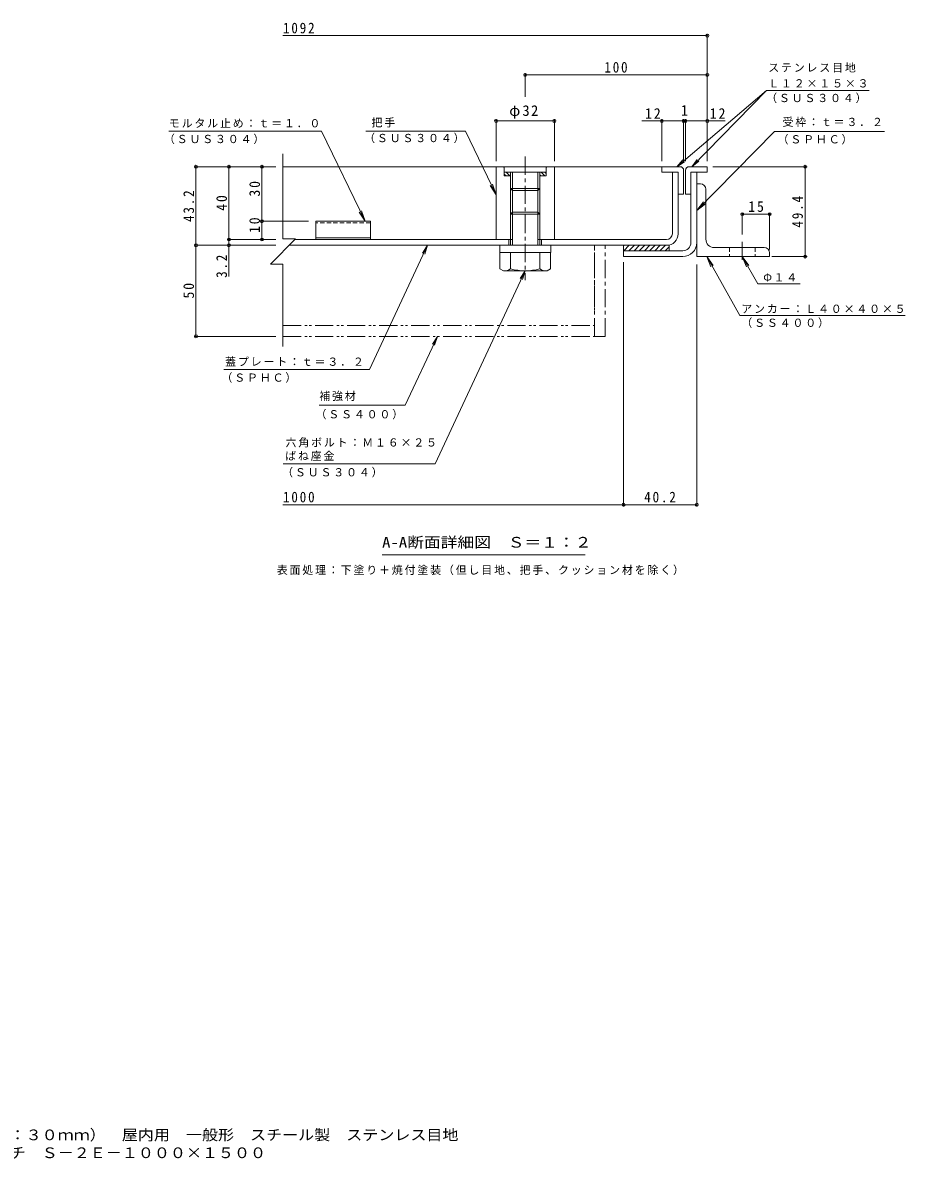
# Model space of a CAD drawing. Units: millimetres on the paper, enlarged 10 times, with parts at other scales. Extents: x -2570 to 2311, y -1962 to 1296.
# Drawn here: x -112 to 2311, y -1962 to 1160 of the extents above; entities that cross this region are included whole.
import ezdxf
from ezdxf.enums import TextEntityAlignment as Align

# ---------------------------------------------------------------- set-up
doc = ezdxf.new("R2010")
doc.units = ezdxf.units.MM
doc.header["$LTSCALE"] = 10
doc.header["$PDMODE"] = 32
doc.header["$PDSIZE"] = 8
for name, pattern in [('CHAIN1', [8, 5, -1, 1, -1]), ('DASHED1', [1.8, 1.2, -0.6]), ('DOUBLE_CHAIN1', [8.8, 5, -1, 0.6, -0.6, 0.6, -1])]:
    doc.linetypes.add(name, pattern=pattern)
for name, color, linetype, lineweight in [('D-1', 2, 'Continuous', 9), ('D-2', 3, 'Continuous', 9), ('D-3', 4, 'Continuous', 9), ('D-4', 7, 'Continuous', 9), ('D-5', 7, 'Continuous', 9), ('D-6', 6, 'Continuous', 9), ('D-7', 4, 'CHAIN1', 9), ('D-8', 5, 'CHAIN1', 5), ('D-9', 134, 'Continuous', 5), ('D-C', 2, 'Continuous', 9), ('D-E', 3, 'Continuous', 9), ('D-F', 7, 'Continuous', 9), ('F-5_F-5ﾚｲﾔ', 7, 'Continuous', 9)]:
    doc.layers.add(name, color=color, linetype=linetype, lineweight=lineweight)
doc.styles.add('ＭＳ ゴシック', font='')
doc.styles.get('ＭＳ ゴシック').set_extended_font_data('MS Gothic')

msp = doc.modelspace()

# ---------------------------------------------------------------- linework, layer by layer
at = {"layer": 'D-1'}
for p, q in [((1722.36, 556.14), (1722.36, 749.64)), ((1738.36, 556.14), (1738.36, 749.64)), ((1537.36, 533.64), (1699.86, 533.64))]:
    msp.add_line(p, q, dxfattribs=at)
msp.add_lwpolyline([(1537.36, 533.64), (1537.36, 517.64), (1699.86, 517.64)], dxfattribs=at)
for radius in [22.5, 38.5]:
    msp.add_arc((1699.86, 556.14), radius, 270, 0, dxfattribs=at)
at = {"layer": 'D-2'}
for p, q in [((1687.36, 749.64), (1671.36, 749.64)), ((1671.36, 580.64), (1671.36, 749.64)), ((1687.36, 749.64), (1687.36, 580.64)), ((1227.36, 564.64), (635.36, 564.64)), ((1222.36, 564.64), (1222.36, 548.64)), ((1655.36, 564.64), (1307.36, 564.64)), ((1312.36, 564.64), (1312.36, 548.64)), ((619.36, 548.64), (1655.36, 548.64))]:
    msp.add_line(p, q, dxfattribs=at)
for radius in [16, 32]:
    msp.add_arc((1655.36, 580.64), radius, 270, 0, dxfattribs=at)
at = {"layer": 'D-3'}
for p, q in [((1642.36, 764.64), (602.36, 764.64)), ((1642.36, 749.64), (1687.36, 749.64)), ((1687.36, 749.64), (1687.36, 689.64)), ((1702.36, 754.64), (1702.36, 689.64)), ((1707.36, 754.64), (1707.36, 689.64)), ((1717.36, 764.64), (1767.36, 764.64)), ((1722.36, 689.64), (1722.36, 749.64)), ((1687.36, 689.64), (1702.36, 689.64)), ((1722.36, 689.64), (1707.36, 689.64)), ((692.36, 614.64), (692.36, 564.64)), ((842.36, 614.64), (692.36, 614.64)), ((842.36, 569.64), (692.36, 569.64))]:
    msp.add_line(p, q, dxfattribs=at)
at = {"layer": 'D-3', "linetype": 'DASHED1'}
msp.add_line((842.36, 610.31), (692.36, 610.31), dxfattribs=at)
at = {"layer": 'D-3'}
for points in [[(1692.36, 764.64), (1642.36, 764.64), (1642.36, 749.64)], [(1767.36, 764.64), (1767.36, 749.64), (1722.36, 749.64)], [(842.36, 614.64), (842.36, 564.64), (692.36, 564.64)]]:
    msp.add_lwpolyline(points, dxfattribs=at)
for centre, start, end in [((1692.36, 754.64), 0, 90), ((1717.36, 754.64), 90, 180)]:
    msp.add_arc(centre, 10, start, end, dxfattribs=at)
at = {"layer": 'D-4'}
msp.add_line((1432.03, -301.21), (874.53, -301.21), dxfattribs=at)
at = {"layer": 'D-5'}
for p, q in [((1930.22, 974.05), (1683.57, 764.64)), ((2211.68, 974.05), (1930.22, 974.05)), ((1103.31, 862.43), (830.06, 862.43)), ((1103.31, 862.43), (1187.36, 687.79)), ((2253.45, 861.54), (1951.88, 861.54)), ((1683.57, 764.64), (1700.35, 783.17)), ((1683.57, 764.64), (1704.58, 778.19)), ((1724.49, 764.64), (1744.18, 780.03)), ((1187.36, 687.79), (1170.93, 712.89)), ((1187.36, 687.79), (1177.99, 716.29)), ((1738.36, 644.2), (1756.41, 668.17)), ((827.62, 614.64), (811.2, 639.74)), ((827.62, 614.64), (818.25, 643.14)), ((839.73, 207.09), (998.99, 548.64)), ((998.99, 548.64), (985.56, 527.55)), ((998.99, 548.64), (991.47, 524.79)), ((1765.64, 517.64), (1783.68, 493.66)), ((1765.64, 517.64), (1776.86, 489.81)), ((1856.95, 355.96), (1765.64, 517.64)), ((1863.36, 517.64), (1874.58, 489.81)), ((1863.36, 517.64), (1881.4, 493.66)), ((1905.69, 442.69), (1863.36, 517.64)), ((1019.89, -52.07), (1267.36, 478.64)), ((1267.36, 478.64), (1253.93, 457.55)), ((1267.36, 478.64), (1259.84, 454.79)), ((1905.69, 442.69), (2021.83, 442.69)), ((1856.95, 355.96), (2310.73, 355.96)), ((938.03, 109.43), (1026.26, 298.64)), ((1026.26, 298.64), (1012.82, 277.55)), ((1026.26, 298.64), (1018.74, 274.79)), ((839.73, 207.09), (440.06, 207.09)), ((938.03, 109.43), (702.01, 109.43)), ((1019.89, -52.07), (602.9, -52.07))]:
    msp.add_line(p, q, dxfattribs=at)
for points in [[(1930.22, 974.05), (1724.49, 764.64), (1739.53, 784.6)], [(289.44, 862.43), (708.37, 862.43), (827.62, 614.64)], [(1951.88, 861.54), (1738.36, 644.2), (1762, 662.68)]]:
    msp.add_lwpolyline(points, dxfattribs=at)
at = {"layer": 'D-6'}
for p, q in [((1537.36, 547.03), (1538.97, 548.64)), ((1537.36, 548.64), (1662.36, 548.64)), ((1537.36, 548.64), (1537.36, 533.64)), ((1538.11, 533.64), (1553.11, 548.64)), ((1552.25, 533.64), (1567.25, 548.64)), ((1566.39, 533.64), (1581.39, 548.64)), ((1580.54, 533.64), (1595.54, 548.64)), ((1594.68, 533.64), (1609.68, 548.64)), ((1608.82, 533.64), (1623.82, 548.64)), ((1622.96, 533.64), (1637.96, 548.64)), ((1637.11, 533.64), (1652.11, 548.64)), ((1651.25, 533.64), (1662.36, 544.75)), ((1662.36, 548.64), (1662.36, 533.64))]:
    msp.add_line(p, q, dxfattribs=at)
at = {"layer": 'D-7'}
msp.add_line((1863.36, 558.68), (1863.36, 500.22), dxfattribs=at)
at = {"layer": 'D-8'}
msp.add_line((1487.36, 298.64), (1487.36, 548.64), dxfattribs=at)
msp.add_lwpolyline([(1487.36, 298.64), (1457.36, 298.64), (1457.36, 548.64), (1487.36, 548.64)], dxfattribs=at)
at = {"layer": 'D-9'}
for p, q in [((1197.86, 528.64), (1197.86, 484.27)), ((1227.36, 484.12), (1227.36, 528.64)), ((1307.36, 484.12), (1307.36, 528.64)), ((1336.86, 528.64), (1336.86, 484.12)), ((1207.4, 478.76), (1197.86, 484.27)), ((1327.36, 478.64), (1207.61, 478.64)), ((1327.36, 478.64), (1336.86, 484.12))]:
    msp.add_line(p, q, dxfattribs=at)
at = {"layer": 'D-9', "linetype": 'DOUBLE_CHAIN1'}
msp.add_line((602.36, 328.64), (1457.36, 328.64), dxfattribs=at)
msp.add_lwpolyline([(602.36, 298.64), (1457.36, 298.64), (1457.36, 548.64)], dxfattribs=at)
at = {"layer": 'D-9'}
for centre, radius, start, end in [((1208.65, 513.14), 34.53, 267.86055, 302.81094), ((1267.36, 627.23), 148.6, 254.38446, 285.61554), ((1326.07, 513.14), 34.53, 237.18906, 272.13945)]:
    msp.add_arc(centre, radius, start, end, dxfattribs=at)
at = {"layer": 'D-C', "linetype": 'CHAIN1'}
msp.add_line((1267.36, 792.31), (1267.36, 453.01), dxfattribs=at)
at = {"layer": 'D-C'}
for p, q in [((1187.36, 764.64), (1207.36, 764.64)), ((1187.36, 564.64), (1187.36, 764.64)), ((1209.86, 762.14), (1207.36, 764.64)), ((1324.86, 764.64), (1209.86, 764.64)), ((1209.86, 739.64), (1209.86, 764.64)), ((1324.86, 749.64), (1209.86, 749.64)), ((1225.37, 739.64), (1215.36, 749.64)), ((1227.36, 748.25), (1225.97, 749.64)), ((1227.36, 548.64), (1227.36, 749.64)), ((1232.36, 548.64), (1232.36, 749.64)), ((1302.36, 548.64), (1302.36, 749.64)), ((1307.36, 723.42), (1307.36, 749.64)), ((1320.82, 739.64), (1310.83, 749.64)), ((1324.86, 746.21), (1321.43, 749.64)), ((1327.36, 764.64), (1324.86, 762.14)), ((1324.86, 739.64), (1324.86, 764.64)), ((1347.36, 764.64), (1327.36, 764.64)), ((1347.36, 564.64), (1347.36, 764.64)), ((1214.76, 739.64), (1209.86, 744.54)), ((1227.36, 739.64), (1209.86, 739.64)), ((1310.22, 739.64), (1307.36, 742.49)), ((1324.86, 739.64), (1307.36, 739.64)), ((1307.36, 548.64), (1307.36, 723.42)), ((1307.36, 704.64), (1227.36, 704.64)), ((1307.36, 704.91), (1302.36, 699.64)), ((1232.36, 639.64), (1227.36, 634.64)), ((1307.36, 634.64), (1227.36, 634.64)), ((1302.36, 639.64), (1232.36, 639.64)), ((1307.36, 634.64), (1302.36, 639.64)), ((1187.36, 564.64), (1232.36, 564.64)), ((1347.36, 564.64), (1302.36, 564.64))]:
    msp.add_line(p, q, dxfattribs=at)
at = {"layer": 'D-C', "color": 134, "lineweight": 5}
for p, q in [((1197.36, 548.64), (1337.36, 548.64)), ((1337.36, 548.64), (1337.36, 528.64))]:
    msp.add_line(p, q, dxfattribs=at)
at = {"layer": 'D-C'}
msp.add_lwpolyline([(1302.36, 699.64), (1232.36, 699.64), (1227.36, 704.64)], dxfattribs=at)
at = {"layer": 'D-C', "color": 134, "lineweight": 5}
msp.add_lwpolyline([(1197.36, 548.64), (1197.36, 528.64), (1337.36, 528.64)], dxfattribs=at)
at = {"layer": 'D-E'}
for p, q in [((1748.36, 717.64), (1738.36, 717.64)), ((1738.36, 517.64), (1738.36, 717.64)), ((1763.36, 565.14), (1763.36, 702.64)), ((1785.86, 542.64), (1923.36, 542.64)), ((1938.36, 517.64), (1738.36, 517.64)), ((1938.36, 527.64), (1938.36, 517.64))]:
    msp.add_line(p, q, dxfattribs=at)
at = {"layer": 'D-E', "linetype": 'DASHED1'}
for p, q in [((1828.36, 542.64), (1828.36, 517.64)), ((1898.36, 542.64), (1898.36, 517.64))]:
    msp.add_line(p, q, dxfattribs=at)
at = {"layer": 'D-E'}
for centre, radius, start, end in [((1748.36, 702.64), 15, 0, 90), ((1785.86, 565.14), 22.5, 180, 270), ((1923.36, 527.64), 15, 0, 90)]:
    msp.add_arc(centre, radius, start, end, dxfattribs=at)
at = {"layer": 'D-F'}
for p, q in [((1767.36, 1124.66), (602.36, 1124.66)), ((1767.36, 779.64), (1767.36, 1129.66)), ((1267.36, 956.92), (1267.36, 1021.84)), ((1767.36, 1016.84), (1267.36, 1016.84)), ((1767.36, 1016.66), (1767.36, 1011.84)), ((1187.36, 779.64), (1187.36, 895.21)), ((1347.36, 890.21), (1187.36, 890.21)), ((1347.36, 779.64), (1347.36, 895.21)), ((1702.36, 890.21), (1587.75, 890.21)), ((1642.36, 779.64), (1642.36, 895.21)), ((1702.36, 779.64), (1702.36, 895.21)), ((1707.36, 890.21), (1702.36, 890.21)), ((1707.36, 779.64), (1707.36, 895.21)), ((1816.6, 890.21), (1707.36, 890.21)), ((602.36, 799.64), (602.36, 566.04)), ((360.54, 764.64), (582.36, 764.64)), ((363.54, 548.64), (363.54, 764.64)), ((453.97, 564.64), (453.97, 764.64)), ((1782.36, 764.64), (2041.05, 764.64)), ((2036.05, 517.64), (2036.05, 764.64)), ((1863.36, 637.13), (1863.36, 578.68)), ((1863.36, 634.13), (1938.36, 634.13)), ((1938.36, 637.13), (1938.36, 537.64)), ((541.59, 614.64), (672.36, 614.64)), ((450.97, 564.64), (582.36, 564.64)), ((453.97, 548.64), (453.97, 564.64)), ((360.54, 548.64), (582.36, 548.64)), ((363.54, 548.64), (363.54, 298.64)), ((453.97, 548.64), (453.97, 462.76)), ((1537.36, 502.64), (1537.36, -168.84)), ((2041.05, 517.64), (1944.38, 517.64)), ((602.36, 497.23), (567.95, 497.23)), ((602.36, 497.23), (602.36, 270.43)), ((1738.36, 496.25), (1738.36, -168.84)), ((360.54, 298.64), (582.36, 298.64)), ((1537.36, -163.84), (602.36, -163.84)), ((1738.36, -163.84), (1537.36, -163.84))]:
    msp.add_line(p, q, dxfattribs=at)
for points in [[(544.59, 564.64), (544.59, 614.64), (544.59, 764.64)], [(602.36, 566.04), (636.77, 566.04), (567.95, 497.23)]]:
    msp.add_lwpolyline(points, dxfattribs=at)
for p in [(1767.36, 1124.66), (1267.36, 1016.84), (1767.36, 1016.84), (1187.36, 890.21), (1347.36, 890.21), (1642.36, 890.21), (1702.36, 890.21), (1707.36, 890.21), (1767.36, 890.21), (363.54, 764.64), (453.97, 764.64), (544.59, 764.64), (2036.05, 764.64), (1863.36, 634.13), (1938.36, 634.13), (544.59, 614.64), (453.97, 564.64), (544.59, 564.64), (363.54, 548.64), (453.97, 548.64), (2036.05, 517.64), (363.54, 298.64), (1537.36, -163.84), (1738.36, -163.84)]:
    msp.add_point(p, dxfattribs=at)

# ---------------------------------------------------------------- texts
at = {"layer": 'D-4', "color": 2, "style": 'ＭＳ ゴシック', "width": 1.15}
msp.add_text('A-A断面詳細図\u3000Ｓ＝１：２', height=29.33, dxfattribs=at).set_placement((874.53, -290.59), align=Align.BOTTOM_LEFT)
at = {"layer": 'D-4', "insert": (585.32, -357.34), "char_height": 21.99, "attachment_point": 7, "style": 'ＭＳ ゴシック'}
msp.add_mtext('\\T1.17;表面処理：下塗り＋焼付塗装（但し目地、把手、クッション材を除く）', dxfattribs=at)
at = {"layer": 'D-5', "char_height": 21.99, "attachment_point": 7, "style": 'ＭＳ ゴシック'}
for s, insert in [('\\T1.17;ステンレス目地', (1934.56, 1023.37)), ('\\T1.17;Ｌ１２×１５×３', (1934.56, 982.04)), ('\\T1.17;（ＳＵＳ３０４）', (1928.81, 939.2)), ('\\T1.17;モルタル止め：ｔ＝１．０', (289.04, 871.44)), ('\\T1.17;把手', (845.56, 872.27)), ('\\T1.17;受枠：ｔ＝３．２', (1973.83, 873.86)), ('\\T1.17;（ＳＵＳ３０４）', (275.48, 826.53)), ('\\T1.17;（ＳＵＳ３０４）', (825.12, 829.19)), ('\\T1.17;（ＳＰＨＣ）', (1960.21, 825.7)), ('\\T1.17;Φ１４', (1920.89, 448.65)), ('\\T1.17;アンカー：Ｌ４０×４０×５', (1860.73, 361.92)), ('\\T1.17;（ＳＳ４００）', (1860.73, 321.68)), ('\\T1.17;蓋プレート：ｔ＝３．２', (443.58, 216.33)), ('\\T1.17;（ＳＰＨＣ）', (433.53, 170.98)), ('\\T1.17;補強材', (702.01, 120.91)), ('\\T1.17;（ＳＳ４００）', (691.81, 70.39)), ('\\T1.17;六角ボルト：Ｍ１６×２５', (609.43, -6.71)), ('\\T1.17;ばね座金', (608.39, -43.43)), ('\\T1.17;（ＳＵＳ３０４）', (600.12, -88.99))]:
    msp.add_mtext(s, dxfattribs=dict(at, insert=insert))
at = {"layer": 'D-F', "color": 2, "style": 'ＭＳ ゴシック'}
msp.add_text('1', height=29.33, dxfattribs=at).set_placement((1694.86, 896.21), align=Align.BOTTOM_LEFT)
at = {"layer": 'D-F', "color": 2, "char_height": 29.33, "attachment_point": 7, "style": 'ＭＳ ゴシック'}
for s, insert in [('\\T1.28;\\W0.9;1092', (602.36, 1130.66)), ('\\T1.27;\\W0.9;100', (1484.86, 1022.84)), ('\\T1.19;φ32', (1223.61, 896.21)), ('\\T1.27;\\W0.95;12', (1596.39, 896.21)), ('\\T1.27;\\W0.95;12', (1774, 896.21)), ('\\T1.27;\\W0.95;15', (1879.61, 640.13)), ('\\T1.28;\\W0.9;1000', (602.36, -157.84)), ('\\T1.28;\\W0.9;40.2', (1594.11, -157.84))]:
    msp.add_mtext(s, dxfattribs=dict(at, insert=insert))
at = {"layer": 'D-F', "color": 2, "char_height": 29.33, "attachment_point": 7, "rotation": 90, "style": 'ＭＳ ゴシック'}
for s, insert in [('\\T1.27;\\W0.95;30', (539.59, 682.39)), ('\\T1.28;\\W0.9;43.2', (358.54, 612.89)), ('\\T1.27;\\W0.95;40', (448.97, 643.39)), ('\\T1.28;\\W0.9;49.4', (2030.05, 597.39)), ('\\T1.27;\\W0.95;10', (539.59, 582.39)), ('\\T1.27;\\W0.9;3.2', (448.97, 459.3)), ('\\T1.27;\\W0.95;50', (358.54, 402.39))]:
    msp.add_mtext(s, dxfattribs=dict(at, insert=insert))
at = {"layer": 'F-5_F-5ﾚｲﾔ', "color": 2, "style": 'ＭＳ ゴシック', "width": 1.1}
for s, p in [('充填用（充填深さ：３０ｍｍ）\u3000屋内用\u3000一般形\u3000スチール製\u3000ステンレス目地', (-500.11, -1918.5)), ('大口径マシンハッチ\u3000Ｓ－２Ｅ－１０００×１５００', (-500.11, -1967.71))]:
    msp.add_text(s, height=29.33, dxfattribs=at).set_placement(p, align=Align.BOTTOM_LEFT)

doc.saveas('drawing.dxf')
